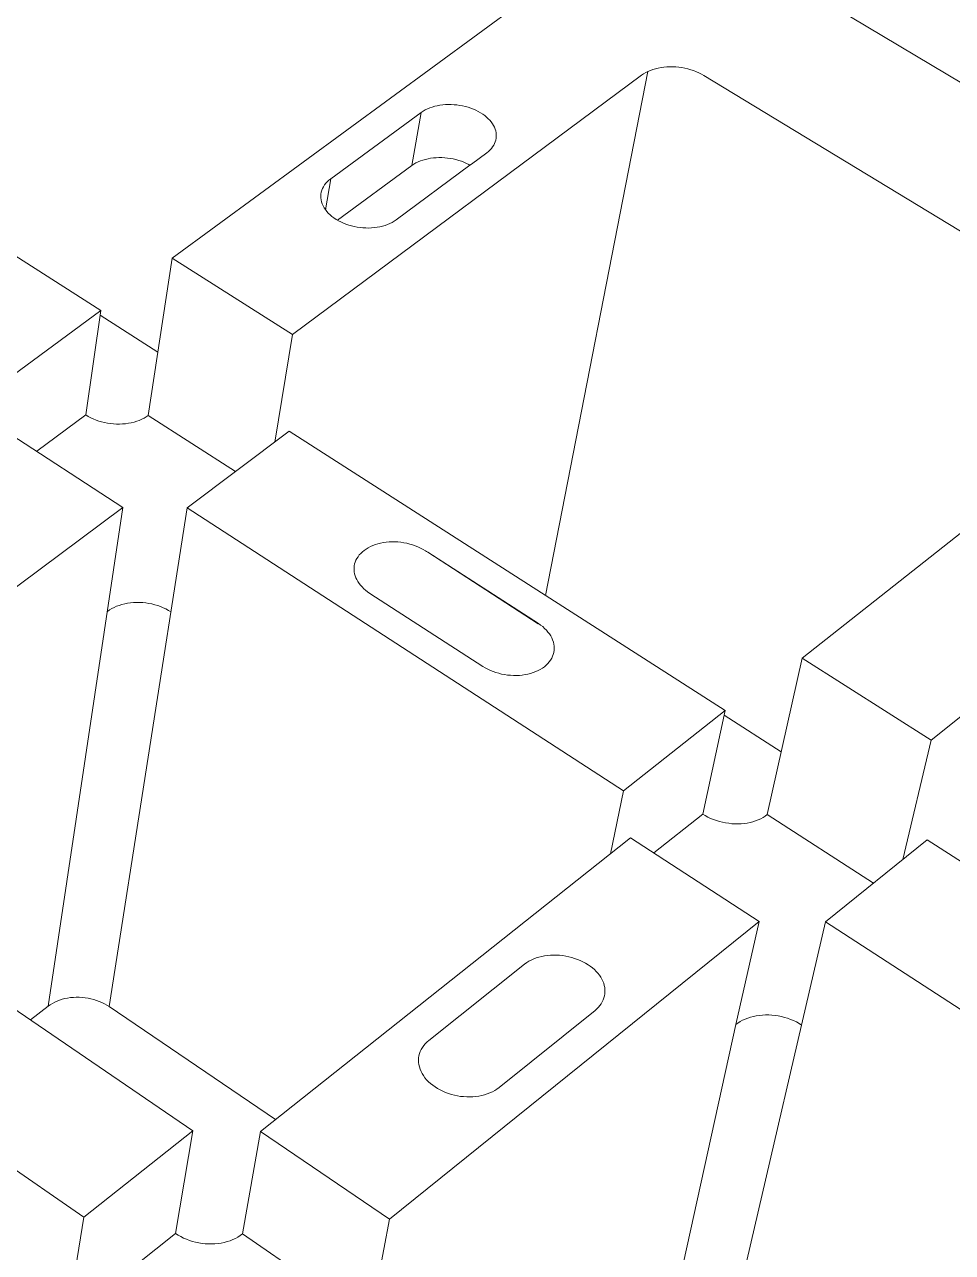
# Model space of a CAD drawing. Header units: millimetres. Extents: x 438 to 4638, y 478 to 3448.
# Drawn here: x 2950.2 to 3004.7, y 2343.3 to 2415.5 of the extents above; entities that cross this region are included whole.
import ezdxf

# ---------------------------------------------------------------- set-up
doc = ezdxf.new("R2010")
doc.units = ezdxf.units.MM

msp = doc.modelspace()

# ---------------------------------------------------------------- linework, layer by layer
at = {"lineweight": 5}
for p, q in [((3111.413, 2348.431), (2892.518, 2479.519)), ((2979.403, 2416.777), (2958.873, 2401.742)), ((2954.699, 2398.652), (2930.798, 2413.968)), ((2987.112, 2412.822), (2987.266, 2412.868)), ((2987.266, 2412.868), (2987.426, 2412.907)), ((2987.426, 2412.907), (2987.591, 2412.938)), ((2987.591, 2412.938), (2987.76, 2412.96)), ((2987.76, 2412.96), (2987.933, 2412.975)), ((2987.933, 2412.975), (2988.108, 2412.982)), ((2988.108, 2412.982), (2988.285, 2412.981)), ((2988.285, 2412.981), (2988.462, 2412.972)), ((2988.462, 2412.972), (2988.64, 2412.955)), ((2988.64, 2412.955), (2988.817, 2412.93)), ((2988.817, 2412.93), (2988.993, 2412.897)), ((2988.993, 2412.897), (2989.166, 2412.856)), ((2989.166, 2412.856), (2989.336, 2412.808)), ((2965.944, 2397.25), (2986.448, 2412.488)), ((2986.823, 2412.708), (2980.814, 2381.918)), ((2986.448, 2412.488), (2986.564, 2412.567)), ((2986.564, 2412.567), (2986.689, 2412.641)), ((2986.689, 2412.641), (2986.823, 2412.708)), ((2986.823, 2412.708), (2986.964, 2412.769)), ((2986.964, 2412.769), (2987.112, 2412.822)), ((2989.336, 2412.808), (2989.502, 2412.753)), ((2989.502, 2412.753), (2989.664, 2412.69)), ((2989.664, 2412.69), (2989.82, 2412.621)), ((2989.82, 2412.621), (2989.97, 2412.546)), ((2989.97, 2412.546), (2990.113, 2412.464)), ((2990.113, 2412.464), (3015.731, 2396.917)), ((2974.45, 2410.693), (2974.297, 2410.658)), ((2974.608, 2410.722), (2974.45, 2410.693)), ((2974.769, 2410.743), (2974.608, 2410.722)), ((2974.933, 2410.757), (2974.769, 2410.743)), ((2975.1, 2410.763), (2974.933, 2410.757)), ((2975.267, 2410.761), (2975.1, 2410.763)), ((2975.436, 2410.752), (2975.267, 2410.761)), ((2975.604, 2410.736), (2975.436, 2410.752)), ((2975.772, 2410.712), (2975.604, 2410.736)), ((2975.938, 2410.681), (2975.772, 2410.712)), ((2976.101, 2410.642), (2975.938, 2410.681)), ((2973.497, 2410.296), (2968.192, 2406.399)), ((2972.955, 2407.177), (2973.497, 2410.296)), ((2973.619, 2410.377), (2973.497, 2410.296)), ((2973.741, 2410.446), (2973.619, 2410.377)), ((2973.87, 2410.509), (2973.741, 2410.446)), ((2974.006, 2410.565), (2973.87, 2410.509)), ((2974.149, 2410.615), (2974.006, 2410.565)), ((2974.297, 2410.658), (2974.149, 2410.615)), ((2976.262, 2410.597), (2976.101, 2410.642)), ((2976.419, 2410.545), (2976.262, 2410.597)), ((2976.571, 2410.486), (2976.419, 2410.545)), ((2976.718, 2410.421), (2976.571, 2410.486)), ((2976.86, 2410.35), (2976.718, 2410.421)), ((2976.995, 2410.273), (2976.86, 2410.35)), ((2977.118, 2410.194), (2976.995, 2410.273)), ((2977.234, 2410.11), (2977.118, 2410.194)), ((2977.342, 2410.022), (2977.234, 2410.11)), ((2977.442, 2409.93), (2977.342, 2410.022)), ((2977.533, 2409.835), (2977.442, 2409.93)), ((2977.616, 2409.736), (2977.533, 2409.835)), ((2977.689, 2409.634), (2977.616, 2409.736)), ((2977.752, 2409.531), (2977.689, 2409.634)), ((2977.806, 2409.425), (2977.752, 2409.531)), ((2977.849, 2409.318), (2977.806, 2409.425)), ((2977.882, 2409.21), (2977.849, 2409.318)), ((2977.815, 2408.466), (2977.856, 2408.568)), ((2977.856, 2408.568), (2977.887, 2408.672)), ((2977.904, 2409.101), (2977.882, 2409.21)), ((2977.887, 2408.672), (2977.907, 2408.777)), ((2977.916, 2408.993), (2977.904, 2409.101)), ((2977.907, 2408.777), (2977.917, 2408.885)), ((2977.917, 2408.885), (2977.916, 2408.993)), ((2976.454, 2407.258), (2977.36, 2407.93)), ((2977.36, 2407.93), (2977.459, 2408.008)), ((2977.459, 2408.008), (2977.549, 2408.092)), ((2977.549, 2408.092), (2977.63, 2408.18)), ((2977.63, 2408.18), (2977.702, 2408.272)), ((2977.702, 2408.272), (2977.763, 2408.368)), ((2977.763, 2408.368), (2977.815, 2408.466)), ((2972.955, 2407.177), (2968.599, 2403.963)), ((2972.033, 2403.984), (2976.366, 2407.193)), ((2973.078, 2407.258), (2972.955, 2407.177)), ((2973.199, 2407.327), (2973.078, 2407.258)), ((2973.327, 2407.39), (2973.199, 2407.327)), ((2973.463, 2407.446), (2973.327, 2407.39)), ((2973.605, 2407.496), (2973.463, 2407.446)), ((2973.752, 2407.538), (2973.605, 2407.496)), ((2973.905, 2407.574), (2973.752, 2407.538)), ((2974.061, 2407.603), (2973.905, 2407.574)), ((2974.222, 2407.624), (2974.061, 2407.603)), ((2974.385, 2407.637), (2974.222, 2407.624)), ((2974.55, 2407.643), (2974.385, 2407.637)), ((2974.717, 2407.642), (2974.55, 2407.643)), ((2974.885, 2407.633), (2974.717, 2407.642)), ((2975.052, 2407.617), (2974.885, 2407.633)), ((2975.219, 2407.593), (2975.052, 2407.617)), ((2975.384, 2407.562), (2975.219, 2407.593)), ((2975.547, 2407.523), (2975.384, 2407.562)), ((2975.707, 2407.478), (2975.547, 2407.523)), ((2975.863, 2407.426), (2975.707, 2407.478)), ((2976.014, 2407.367), (2975.863, 2407.426)), ((2976.161, 2407.302), (2976.014, 2407.367)), ((2976.301, 2407.231), (2976.161, 2407.302)), ((2976.366, 2407.193), (2976.301, 2407.231)), ((2976.366, 2407.193), (2976.454, 2407.258)), ((2967.891, 2404.576), (2968.192, 2406.399)), ((2968.192, 2406.399), (2968.088, 2406.315)), ((2967.67, 2405.722), (2967.639, 2405.612)), ((2967.713, 2405.83), (2967.67, 2405.722)), ((2967.767, 2405.935), (2967.713, 2405.83)), ((2967.831, 2406.037), (2967.767, 2405.935)), ((2967.907, 2406.134), (2967.831, 2406.037)), ((2967.992, 2406.227), (2967.907, 2406.134)), ((2968.088, 2406.315), (2967.992, 2406.227)), ((2967.62, 2405.5), (2967.612, 2405.386)), ((2967.612, 2405.386), (2967.615, 2405.271)), ((2967.615, 2405.271), (2967.63, 2405.156)), ((2967.639, 2405.612), (2967.62, 2405.5)), ((2967.63, 2405.156), (2967.657, 2405.041)), ((2967.657, 2405.041), (2967.696, 2404.927)), ((2967.696, 2404.927), (2967.745, 2404.814)), ((2967.745, 2404.814), (2967.806, 2404.702)), ((2967.806, 2404.702), (2967.877, 2404.593)), ((2967.877, 2404.593), (2967.959, 2404.487)), ((2967.959, 2404.487), (2968.051, 2404.384)), ((2968.051, 2404.384), (2968.153, 2404.285)), ((2968.153, 2404.285), (2968.264, 2404.19)), ((2968.264, 2404.19), (2968.383, 2404.1)), ((2968.383, 2404.1), (2968.511, 2404.014)), ((2968.511, 2404.014), (2968.646, 2403.935)), ((2968.646, 2403.935), (2968.787, 2403.861)), ((2968.787, 2403.861), (2968.935, 2403.794)), ((2968.935, 2403.794), (2969.088, 2403.733)), ((2969.088, 2403.733), (2969.246, 2403.679)), ((2969.246, 2403.679), (2969.408, 2403.632)), ((2969.408, 2403.632), (2969.573, 2403.592)), ((2969.573, 2403.592), (2969.741, 2403.56)), ((2969.741, 2403.56), (2969.911, 2403.535)), ((2969.911, 2403.535), (2970.081, 2403.518)), ((2970.081, 2403.518), (2970.252, 2403.509)), ((2970.252, 2403.509), (2970.422, 2403.507)), ((2970.422, 2403.507), (2970.59, 2403.513)), ((2970.59, 2403.513), (2970.757, 2403.528)), ((2970.757, 2403.528), (2970.92, 2403.55)), ((2970.92, 2403.55), (2971.08, 2403.579)), ((2971.08, 2403.579), (2971.235, 2403.616)), ((2971.235, 2403.616), (2971.385, 2403.661)), ((2971.385, 2403.661), (2971.529, 2403.712)), ((2971.529, 2403.712), (2971.667, 2403.77)), ((2971.667, 2403.77), (2971.797, 2403.835)), ((2971.797, 2403.835), (2971.919, 2403.907)), ((2971.919, 2403.907), (2972.033, 2403.984)), ((2958.873, 2401.742), (2957.477, 2392.498)), ((2965.944, 2397.25), (2958.873, 2401.742)), ((2954.699, 2398.652), (2948.691, 2394.251)), ((2954.699, 2398.652), (2953.813, 2392.523)), ((2954.66, 2398.382), (2958.039, 2396.216)), ((2965.944, 2397.25), (2964.904, 2390.924)), ((3016.253, 2394.339), (2995.88, 2378.232)), ((2953.813, 2392.523), (2950.928, 2390.392)), ((2953.951, 2392.438), (2953.813, 2392.523)), ((2954.097, 2392.361), (2953.951, 2392.438)), ((2954.249, 2392.289), (2954.097, 2392.361)), ((2954.408, 2392.225), (2954.249, 2392.289)), ((2954.571, 2392.168), (2954.408, 2392.225)), ((2954.739, 2392.118), (2954.571, 2392.168)), ((2954.91, 2392.076), (2954.739, 2392.118)), ((2955.084, 2392.042), (2954.91, 2392.076)), ((2955.26, 2392.016), (2955.084, 2392.042)), ((2955.438, 2391.998), (2955.26, 2392.016)), ((2955.615, 2391.989), (2955.438, 2391.998)), ((2955.792, 2391.987), (2955.615, 2391.989)), ((2955.968, 2391.995), (2955.792, 2391.987)), ((2956.142, 2392.01), (2955.968, 2391.995)), ((2956.312, 2392.034), (2956.142, 2392.01)), ((2956.479, 2392.066), (2956.312, 2392.034)), ((2956.641, 2392.105), (2956.479, 2392.066)), ((2956.798, 2392.153), (2956.641, 2392.105)), ((2956.949, 2392.208), (2956.798, 2392.153)), ((2957.093, 2392.27), (2956.949, 2392.208)), ((2957.229, 2392.34), (2957.093, 2392.27)), ((2957.358, 2392.416), (2957.229, 2392.34)), ((2957.477, 2392.498), (2957.358, 2392.416)), ((2962.597, 2389.196), (2957.477, 2392.498)), ((2948.953, 2391.678), (2955.991, 2387.095)), ((2959.759, 2387.07), (2965.76, 2391.565)), ((2991.354, 2375.164), (2965.76, 2391.565)), ((3003.461, 2373.416), (3023.795, 2389.747)), ((2934.156, 2370.803), (2955.991, 2387.095)), ((2955.991, 2387.095), (2951.602, 2357.797)), ((2959.759, 2387.07), (2955.176, 2357.772)), ((2959.759, 2387.07), (2985.383, 2370.446)), ((2970.267, 2384.647), (2970.392, 2384.723)), ((2970.392, 2384.723), (2970.525, 2384.792)), ((2970.525, 2384.792), (2970.665, 2384.854)), ((2970.665, 2384.854), (2970.812, 2384.908)), ((2970.812, 2384.908), (2970.965, 2384.955)), ((2970.965, 2384.955), (2971.123, 2384.995)), ((2971.123, 2384.995), (2971.286, 2385.026)), ((2971.286, 2385.026), (2971.452, 2385.05)), ((2971.452, 2385.05), (2971.622, 2385.065)), ((2971.622, 2385.065), (2971.794, 2385.072)), ((2971.794, 2385.072), (2971.968, 2385.071)), ((2971.968, 2385.071), (2972.142, 2385.062)), ((2972.142, 2385.062), (2972.317, 2385.044)), ((2972.317, 2385.044), (2972.49, 2385.018)), ((2972.49, 2385.018), (2972.662, 2384.984)), ((2972.662, 2384.984), (2972.831, 2384.943)), ((2972.831, 2384.943), (2972.997, 2384.893)), ((2972.997, 2384.893), (2973.159, 2384.837)), ((2973.159, 2384.837), (2973.316, 2384.773)), ((2973.316, 2384.773), (2973.467, 2384.702)), ((2973.467, 2384.702), (2973.612, 2384.625)), ((2969.631, 2383.884), (2969.675, 2383.993)), ((2969.675, 2383.993), (2969.73, 2384.098)), ((2969.73, 2384.098), (2969.795, 2384.2)), ((2969.795, 2384.2), (2969.87, 2384.299)), ((2969.87, 2384.299), (2969.955, 2384.392)), ((2969.955, 2384.392), (2970.049, 2384.481)), ((2970.049, 2384.481), (2970.151, 2384.565)), ((2970.151, 2384.565), (2970.267, 2384.647)), ((2973.612, 2384.625), (2973.751, 2384.541)), ((2973.751, 2384.541), (2973.818, 2384.498)), ((2973.818, 2384.498), (2973.887, 2384.456)), ((2973.887, 2384.456), (2980.386, 2380.277)), ((2973.887, 2384.456), (2980.366, 2380.262)), ((2969.561, 2383.43), (2969.562, 2383.545)), ((2969.571, 2383.313), (2969.561, 2383.43)), ((2969.562, 2383.545), (2969.574, 2383.66)), ((2969.592, 2383.197), (2969.571, 2383.313)), ((2969.574, 2383.66), (2969.597, 2383.773)), ((2969.597, 2383.773), (2969.631, 2383.884)), ((2969.623, 2383.08), (2969.592, 2383.197)), ((2969.665, 2382.965), (2969.623, 2383.08)), ((2969.718, 2382.851), (2969.665, 2382.965)), ((2969.781, 2382.739), (2969.718, 2382.851)), ((2969.855, 2382.629), (2969.781, 2382.739)), ((2969.938, 2382.522), (2969.855, 2382.629)), ((2970.03, 2382.419), (2969.938, 2382.522)), ((2970.131, 2382.319), (2970.03, 2382.419)), ((2970.241, 2382.223), (2970.131, 2382.319)), ((2970.359, 2382.132), (2970.241, 2382.223)), ((2970.485, 2382.046), (2970.359, 2382.132)), ((2977.127, 2377.749), (2970.485, 2382.046)), ((2955.198, 2381.07), (2955.329, 2381.148)), ((2955.329, 2381.148), (2955.468, 2381.22)), ((2955.468, 2381.22), (2955.614, 2381.284)), ((2955.614, 2381.284), (2955.768, 2381.341)), ((2955.768, 2381.341), (2955.927, 2381.39)), ((2955.927, 2381.39), (2956.092, 2381.431)), ((2956.092, 2381.431), (2956.261, 2381.464)), ((2956.261, 2381.464), (2956.434, 2381.489)), ((2956.434, 2381.489), (2956.611, 2381.505)), ((2956.611, 2381.505), (2956.789, 2381.512)), ((2956.789, 2381.512), (2956.969, 2381.511)), ((2956.969, 2381.511), (2957.149, 2381.501)), ((2957.149, 2381.501), (2957.329, 2381.483)), ((2957.329, 2381.483), (2957.508, 2381.456)), ((2957.508, 2381.456), (2957.685, 2381.421)), ((2957.685, 2381.421), (2957.86, 2381.377)), ((2957.86, 2381.377), (2958.03, 2381.326)), ((2958.03, 2381.326), (2958.197, 2381.267)), ((2958.197, 2381.267), (2958.358, 2381.2)), ((2958.358, 2381.2), (2958.513, 2381.127)), ((2958.513, 2381.127), (2958.662, 2381.046)), ((2955.076, 2380.984), (2955.198, 2381.07)), ((2958.662, 2381.046), (2958.803, 2380.959)), ((2980.386, 2380.277), (2980.517, 2380.186)), ((2980.517, 2380.186), (2980.639, 2380.09)), ((2980.639, 2380.09), (2980.753, 2379.989)), ((2980.753, 2379.989), (2980.857, 2379.884)), ((2980.857, 2379.884), (2980.952, 2379.774)), ((2980.952, 2379.774), (2981.037, 2379.662)), ((2981.037, 2379.662), (2981.111, 2379.546)), ((2981.111, 2379.546), (2981.174, 2379.427)), ((2981.174, 2379.427), (2981.226, 2379.307)), ((2981.226, 2379.307), (2981.267, 2379.186)), ((2981.267, 2379.186), (2981.296, 2379.064)), ((2981.296, 2379.064), (2981.313, 2378.941)), ((2981.313, 2378.941), (2981.318, 2378.819)), ((2981.168, 2378.234), (2981.104, 2378.126)), ((2981.221, 2378.346), (2981.168, 2378.234)), ((2981.263, 2378.461), (2981.221, 2378.346)), ((2981.293, 2378.578), (2981.263, 2378.461)), ((2981.312, 2378.698), (2981.293, 2378.578)), ((2981.318, 2378.819), (2981.312, 2378.698)), ((2995.88, 2378.232), (2993.83, 2369.051)), ((3003.461, 2373.416), (2995.88, 2378.232)), ((2977.267, 2377.665), (2977.127, 2377.749)), ((2977.415, 2377.588), (2977.267, 2377.665)), ((2977.568, 2377.517), (2977.415, 2377.588)), ((2977.727, 2377.453), (2977.568, 2377.517)), ((2980.369, 2377.509), (2980.23, 2377.446)), ((2980.501, 2377.579), (2980.369, 2377.509)), ((2980.625, 2377.655), (2980.501, 2377.579)), ((2980.74, 2377.738), (2980.625, 2377.655)), ((2980.846, 2377.827), (2980.74, 2377.738)), ((2980.942, 2377.922), (2980.846, 2377.827)), ((2981.028, 2378.021), (2980.942, 2377.922)), ((2981.104, 2378.126), (2981.028, 2378.021)), ((2977.89, 2377.397), (2977.727, 2377.453)), ((2978.057, 2377.347), (2977.89, 2377.397)), ((2978.228, 2377.306), (2978.057, 2377.347)), ((2978.401, 2377.273), (2978.228, 2377.306)), ((2978.575, 2377.247), (2978.401, 2377.273)), ((2978.75, 2377.23), (2978.575, 2377.247)), ((2978.926, 2377.221), (2978.75, 2377.23)), ((2979.1, 2377.221), (2978.926, 2377.221)), ((2979.273, 2377.229), (2979.1, 2377.221)), ((2979.443, 2377.245), (2979.273, 2377.229)), ((2979.61, 2377.269), (2979.443, 2377.245)), ((2979.773, 2377.302), (2979.61, 2377.269)), ((2979.931, 2377.342), (2979.773, 2377.302)), ((2980.083, 2377.39), (2979.931, 2377.342)), ((2980.23, 2377.446), (2980.083, 2377.39)), ((2991.354, 2375.164), (2985.383, 2370.446)), ((2991.354, 2375.164), (2990.037, 2369.077)), ((2991.296, 2374.895), (2994.655, 2372.742)), ((3003.461, 2373.416), (3001.79, 2366.416)), ((2984.615, 2366.747), (2985.383, 2370.446)), ((2990.037, 2369.077), (2987.17, 2366.796)), ((2990.185, 2368.987), (2990.037, 2369.077)), ((2990.34, 2368.904), (2990.185, 2368.987)), ((2990.502, 2368.827), (2990.34, 2368.904)), ((2993.582, 2368.881), (2993.445, 2368.807)), ((2993.711, 2368.963), (2993.582, 2368.881)), ((2993.83, 2369.051), (2993.711, 2368.963)), ((3000.072, 2365.026), (2993.83, 2369.051)), ((2990.669, 2368.758), (2990.502, 2368.827)), ((2990.841, 2368.697), (2990.669, 2368.758)), ((2991.018, 2368.644), (2990.841, 2368.697)), ((2991.197, 2368.599), (2991.018, 2368.644)), ((2991.379, 2368.562), (2991.197, 2368.599)), ((2991.563, 2368.535), (2991.379, 2368.562)), ((2991.748, 2368.515), (2991.563, 2368.535)), ((2991.932, 2368.505), (2991.748, 2368.515)), ((2992.115, 2368.504), (2991.932, 2368.505)), ((2992.297, 2368.512), (2992.115, 2368.504)), ((2992.475, 2368.528), (2992.297, 2368.512)), ((2992.651, 2368.554), (2992.475, 2368.528)), ((2992.821, 2368.588), (2992.651, 2368.554)), ((2992.987, 2368.63), (2992.821, 2368.588)), ((2993.147, 2368.681), (2992.987, 2368.63)), ((2993.3, 2368.74), (2993.147, 2368.681)), ((2993.445, 2368.807), (2993.3, 2368.74)), ((2960.09, 2350.465), (2934.371, 2368.046)), ((2985.8, 2367.687), (2964.061, 2350.438)), ((2985.8, 2367.687), (2993.35, 2362.772)), ((2997.254, 2362.745), (3003.211, 2367.566)), ((3030.684, 2349.962), (3003.211, 2367.566)), ((2927.944, 2363.231), (2953.683, 2345.403)), ((2971.642, 2345.275), (2993.35, 2362.772)), ((2997.254, 2362.745), (2990.522, 2333.745)), ((2993.35, 2362.772), (2991.987, 2356.714)), ((2997.254, 2362.745), (3024.772, 2344.892)), ((2979.574, 2360.258), (2973.957, 2355.785)), ((2979.703, 2360.351), (2979.574, 2360.258)), ((2979.833, 2360.43), (2979.703, 2360.351)), ((2979.97, 2360.502), (2979.833, 2360.43)), ((2980.114, 2360.567), (2979.97, 2360.502)), ((2980.266, 2360.624), (2980.114, 2360.567)), ((2980.423, 2360.673), (2980.266, 2360.624)), ((2980.586, 2360.714), (2980.423, 2360.673)), ((2980.754, 2360.746), (2980.586, 2360.714)), ((2980.925, 2360.77), (2980.754, 2360.746)), ((2981.1, 2360.786), (2980.925, 2360.77)), ((2981.277, 2360.793), (2981.1, 2360.786)), ((2981.456, 2360.791), (2981.277, 2360.793)), ((2981.635, 2360.781), (2981.456, 2360.791)), ((2981.815, 2360.762), (2981.635, 2360.781)), ((2981.994, 2360.735), (2981.815, 2360.762)), ((2982.171, 2360.699), (2981.994, 2360.735)), ((2982.346, 2360.655), (2982.171, 2360.699)), ((2982.517, 2360.603), (2982.346, 2360.655)), ((2982.685, 2360.543), (2982.517, 2360.603)), ((2982.848, 2360.476), (2982.685, 2360.543)), ((2983.006, 2360.401), (2982.848, 2360.476)), ((2983.157, 2360.32), (2983.006, 2360.401)), ((2983.302, 2360.231), (2983.157, 2360.32)), ((2983.434, 2360.141), (2983.302, 2360.231)), ((2983.558, 2360.045), (2983.434, 2360.141)), ((2983.674, 2359.944), (2983.558, 2360.045)), ((2983.782, 2359.838), (2983.674, 2359.944)), ((2983.88, 2359.729), (2983.782, 2359.838)), ((2983.969, 2359.615), (2983.88, 2359.729)), ((2984.048, 2359.499), (2983.969, 2359.615)), ((2984.117, 2359.38), (2984.048, 2359.499)), ((2984.175, 2359.259), (2984.117, 2359.38)), ((2984.222, 2359.136), (2984.175, 2359.259)), ((2984.258, 2359.012), (2984.222, 2359.136)), ((2984.283, 2358.887), (2984.258, 2359.012)), ((2984.297, 2358.763), (2984.283, 2358.887)), ((2984.299, 2358.639), (2984.297, 2358.763)), ((2951.845, 2357.96), (2951.979, 2358.031)), ((2951.979, 2358.031), (2952.12, 2358.095)), ((2952.12, 2358.095), (2952.267, 2358.151)), ((2952.267, 2358.151), (2952.42, 2358.2)), ((2952.42, 2358.2), (2952.578, 2358.241)), ((2952.578, 2358.241), (2952.741, 2358.273)), ((2952.741, 2358.273), (2952.907, 2358.297)), ((2952.907, 2358.297), (2953.076, 2358.313)), ((2953.076, 2358.313), (2953.247, 2358.32)), ((2953.247, 2358.32), (2953.42, 2358.319)), ((2953.42, 2358.319), (2953.593, 2358.31)), ((2953.593, 2358.31), (2953.765, 2358.291)), ((2953.765, 2358.291), (2953.937, 2358.265)), ((2953.937, 2358.265), (2954.106, 2358.23)), ((2954.106, 2358.23), (2954.273, 2358.187)), ((2954.273, 2358.187), (2954.437, 2358.136)), ((2954.437, 2358.136), (2954.596, 2358.077)), ((2954.596, 2358.077), (2954.75, 2358.012)), ((2954.75, 2358.012), (2954.899, 2357.938)), ((2984.075, 2357.936), (2984.14, 2358.045)), ((2984.14, 2358.045), (2984.194, 2358.159)), ((2984.194, 2358.159), (2984.237, 2358.275)), ((2984.237, 2358.275), (2984.269, 2358.394)), ((2984.269, 2358.394), (2984.29, 2358.516)), ((2984.29, 2358.516), (2984.299, 2358.639)), ((2950.553, 2356.985), (2951.602, 2357.797)), ((2951.602, 2357.797), (2951.719, 2357.882)), ((2951.719, 2357.882), (2951.845, 2357.96)), ((2954.899, 2357.938), (2955.041, 2357.859)), ((2955.041, 2357.859), (2955.176, 2357.772)), ((2955.176, 2357.772), (2964.94, 2351.135)), ((2978.076, 2353.013), (2983.715, 2357.543)), ((2983.715, 2357.543), (2983.82, 2357.633)), ((2983.82, 2357.633), (2983.915, 2357.729)), ((2983.915, 2357.729), (2984, 2357.83)), ((2984, 2357.83), (2984.075, 2357.936)), ((2991.987, 2356.714), (2986.943, 2333.862)), ((2991.987, 2356.714), (2992.109, 2356.805)), ((2992.109, 2356.805), (2992.24, 2356.89)), ((2992.24, 2356.89), (2992.38, 2356.967)), ((2992.38, 2356.967), (2992.528, 2357.036)), ((2992.528, 2357.036), (2992.683, 2357.097)), ((2992.683, 2357.097), (2992.845, 2357.149)), ((2992.845, 2357.149), (2993.014, 2357.193)), ((2993.014, 2357.193), (2993.187, 2357.229)), ((2993.187, 2357.229), (2993.365, 2357.255)), ((2993.365, 2357.255), (2993.547, 2357.272)), ((2993.547, 2357.272), (2993.731, 2357.28)), ((2993.731, 2357.28), (2993.918, 2357.279)), ((2993.918, 2357.279), (2994.105, 2357.268)), ((2994.105, 2357.268), (2994.292, 2357.248)), ((2994.292, 2357.248), (2994.479, 2357.22)), ((2994.479, 2357.22), (2994.664, 2357.182)), ((2994.664, 2357.182), (2994.847, 2357.135)), ((2994.847, 2357.135), (2995.027, 2357.08)), ((2995.027, 2357.08), (2995.203, 2357.017)), ((2995.203, 2357.017), (2995.373, 2356.946)), ((2995.373, 2356.946), (2995.538, 2356.867)), ((2995.538, 2356.867), (2995.697, 2356.78)), ((2995.697, 2356.78), (2995.848, 2356.687)), ((2973.452, 2355.133), (2973.407, 2355.009)), ((2973.508, 2355.253), (2973.452, 2355.133)), ((2973.576, 2355.37), (2973.508, 2355.253)), ((2973.655, 2355.482), (2973.576, 2355.37)), ((2973.746, 2355.589), (2973.655, 2355.482)), ((2973.847, 2355.69), (2973.746, 2355.589)), ((2973.957, 2355.785), (2973.847, 2355.69)), ((2973.355, 2354.753), (2973.348, 2354.623)), ((2973.348, 2354.623), (2973.353, 2354.491)), ((2973.353, 2354.491), (2973.37, 2354.359)), ((2973.375, 2354.882), (2973.355, 2354.753)), ((2973.407, 2355.009), (2973.375, 2354.882)), ((2973.37, 2354.359), (2973.4, 2354.227)), ((2973.4, 2354.227), (2973.441, 2354.096)), ((2973.441, 2354.096), (2973.495, 2353.966)), ((2973.495, 2353.966), (2973.561, 2353.838)), ((2973.561, 2353.838), (2973.638, 2353.713)), ((2973.638, 2353.713), (2973.727, 2353.591)), ((2973.727, 2353.591), (2973.826, 2353.473)), ((2973.826, 2353.473), (2973.935, 2353.359)), ((2973.935, 2353.359), (2974.054, 2353.25)), ((2974.054, 2353.25), (2974.183, 2353.146)), ((2974.183, 2353.146), (2974.319, 2353.048)), ((2974.319, 2353.048), (2974.464, 2352.957)), ((2977.955, 2352.924), (2978.076, 2353.013)), ((2974.464, 2352.957), (2974.615, 2352.872)), ((2974.615, 2352.872), (2974.773, 2352.795)), ((2974.773, 2352.795), (2974.937, 2352.725)), ((2974.937, 2352.725), (2975.106, 2352.663)), ((2975.106, 2352.663), (2975.279, 2352.609)), ((2975.279, 2352.609), (2975.456, 2352.563)), ((2975.456, 2352.563), (2975.635, 2352.526)), ((2975.635, 2352.526), (2975.816, 2352.497)), ((2975.816, 2352.497), (2975.998, 2352.478)), ((2975.998, 2352.478), (2976.181, 2352.467)), ((2976.181, 2352.467), (2976.362, 2352.465)), ((2976.362, 2352.465), (2976.542, 2352.473)), ((2976.542, 2352.473), (2976.719, 2352.489)), ((2976.719, 2352.489), (2976.893, 2352.514)), ((2976.893, 2352.514), (2977.063, 2352.548)), ((2977.063, 2352.548), (2977.228, 2352.591)), ((2977.228, 2352.591), (2977.388, 2352.642)), ((2977.388, 2352.642), (2977.541, 2352.701)), ((2977.541, 2352.701), (2977.687, 2352.768)), ((2977.687, 2352.768), (2977.825, 2352.842)), ((2977.825, 2352.842), (2977.955, 2352.924)), ((2960.09, 2350.465), (2953.683, 2345.403)), ((2960.09, 2350.465), (2959.079, 2344.442)), ((2963.006, 2344.414), (2964.061, 2350.438)), ((2971.642, 2345.275), (2964.061, 2350.438)), ((2953.683, 2345.403), (2953.107, 2341.745)), ((2971.642, 2345.275), (2970.902, 2341.407)), ((2959.079, 2344.442), (2955.362, 2341.484)), ((2959.228, 2344.345), (2959.079, 2344.442)), ((2959.385, 2344.256), (2959.228, 2344.345)), ((2962.878, 2344.32), (2962.741, 2344.232)), ((2963.006, 2344.414), (2962.878, 2344.32)), ((2969.285, 2340.098), (2963.006, 2344.414)), ((2959.549, 2344.174), (2959.385, 2344.256)), ((2959.719, 2344.1), (2959.549, 2344.174)), ((2959.895, 2344.034), (2959.719, 2344.1)), ((2960.075, 2343.977), (2959.895, 2344.034)), ((2960.259, 2343.929), (2960.075, 2343.977)), ((2960.446, 2343.89), (2960.259, 2343.929)), ((2960.635, 2343.86), (2960.446, 2343.89)), ((2960.825, 2343.84), (2960.635, 2343.86)), ((2961.015, 2343.829), (2960.825, 2343.84)), ((2961.205, 2343.828), (2961.015, 2343.829)), ((2961.393, 2343.836), (2961.205, 2343.828)), ((2961.579, 2343.854), (2961.393, 2343.836)), ((2961.761, 2343.881), (2961.579, 2343.854)), ((2961.94, 2343.917), (2961.761, 2343.881)), ((2962.113, 2343.963), (2961.94, 2343.917)), ((2962.281, 2344.018), (2962.113, 2343.963)), ((2962.442, 2344.081), (2962.281, 2344.018)), ((2962.596, 2344.152), (2962.442, 2344.081)), ((2962.741, 2344.232), (2962.596, 2344.152))]:
    msp.add_line(p, q, dxfattribs=at)

doc.saveas('drawing.dxf')
